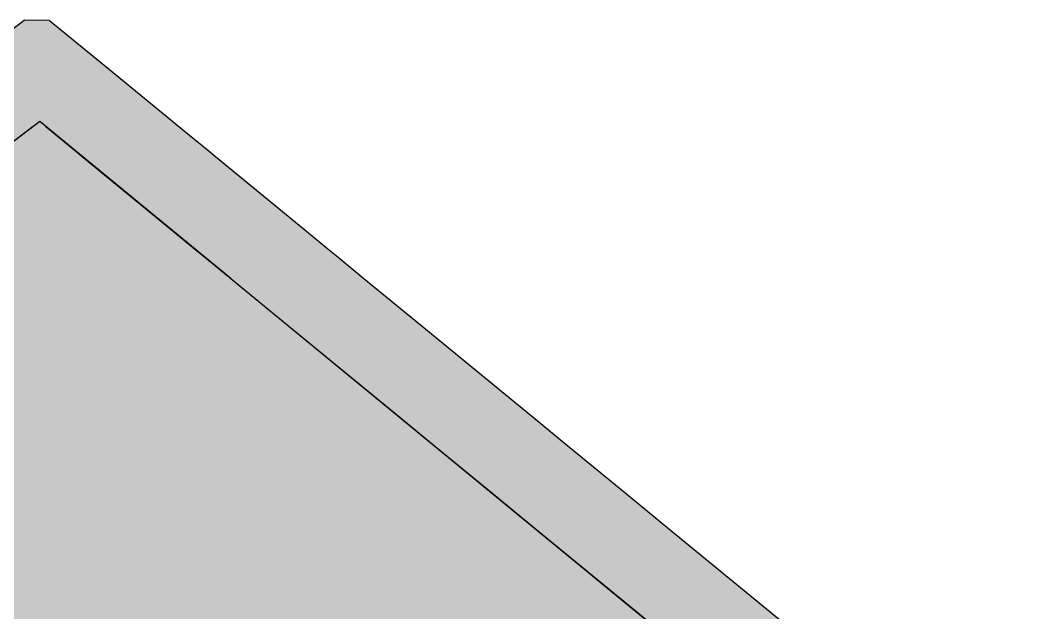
# Model space of a CAD drawing. Extents: x 57 to 405, y 53 to 275.
# Drawn here: x 104.433 to 108.352, y 168.887 to 171.185 of the extents above; entities that cross this region are included whole.
import ezdxf

# ---------------------------------------------------------------- set-up
doc = ezdxf.new("R2010")
doc.units = 0
doc.layers.get('0').update_dxf_attribs({"linetype": 'CONTINUOUS'})
doc.layers.add('印刷部分', color=160, linetype='CONTINUOUS')

# ---------------------------------------------------------------- blocks, each defined once
blk = doc.blocks.new('*U92')
at = {"color": 7, "linetype": 'CONTINUOUS'}
for p, q in [((104.5085, 170.7918), (103.7148, 170.1834)), ((105.2492, 170.1834), (104.5085, 170.7918)), ((105.2492, 170.1834), (108.3519, 167.6347))]:
    blk.add_line(p, q, dxfattribs=at)
for points in [[(104.5085, 170.7918), (103.7148, 170.1834), (105.2492, 170.1834)], [(103.7148, 170.1834), (105.047, 167.6347), (108.3519, 167.6347)]]:
    blk.add_solid(points, dxfattribs=at)
at = {"color": 7, "linetype": 'CONTINUOUS', "extrusion": (0, 0, -1)}
blk.add_solid([(-103.7148, 170.1834), (-105.2492, 170.1834), (-108.3519, 167.6347)], dxfattribs=at)
blk = doc.blocks.new('*U26')
at = {"layer": '印刷部分', "color": 7, "linetype": 'CONTINUOUS'}
for p, q in [((-11.5408, 6.5789), (-11.7891, 6.3885)), ((-11.5401, 6.5794), (-11.5408, 6.5789)), ((-11.4417, 6.5789), (-11.5401, 6.5794)), ((-11.4417, 6.5789), (-11.2098, 6.3885)), ((-11.2098, 6.3885), (-10.9638, 6.1865)), ((-11.5053, 6.1671), (-11.6303, 6.0712)), ((-11.4562, 6.1671), (-11.3396, 6.0712)), ((-10.9638, 6.1865), (-10.9401, 6.1671)), ((-10.9401, 6.1671), (-10.8234, 6.0712)), ((-11.3396, 6.0712), (-11.3148, 6.0509)), ((-11.3148, 6.0509), (-10.9542, 5.7547)), ((-10.8234, 6.0712), (-10.7986, 6.0509)), ((-10.7986, 6.0509), (-10.4378, 5.7547)), ((-10.9542, 5.7547), (-10.8794, 5.6932)), ((-10.4378, 5.7547), (-10.363, 5.6932)), ((-10.8794, 5.6932), (-10.8473, 5.6668)), ((-10.363, 5.6932), (-10.3308, 5.6668)), ((-10.8473, 5.6668), (-10.7393, 5.5781)), ((-10.3308, 5.6668), (-10.2228, 5.5781)), ((-10.7393, 5.5781), (-10.5136, 5.3928)), ((-10.2228, 5.5781), (-9.997, 5.3928)), ((-10.5136, 5.3928), (-10.0757, 5.033)), ((-9.997, 5.3928), (-9.5589, 5.033)), ((-10.0757, 5.033), (-9.9188, 4.9042)), ((-9.5589, 5.033), (-9.4019, 4.9042)), ((-9.9188, 4.9042), (-9.9144, 4.9005)), ((-9.9144, 4.9005), (-9.8779, 4.8706)), ((-9.4019, 4.9042), (-9.3975, 4.9005)), ((-9.3975, 4.9005), (-9.3609, 4.8706)), ((-9.8779, 4.8706), (-9.722, 4.7425)), ((-9.3609, 4.8706), (-9.205, 4.7425)), ((-9.722, 4.7425), (-9.5582, 4.608)), ((-9.205, 4.7425), (-9.0411, 4.608)), ((-9.5582, 4.608), (-9.2288, 4.3374)), ((-9.0411, 4.608), (-8.7115, 4.3374)), ((-9.2288, 4.3374), (-9.0923, 4.2252)), ((-8.7115, 4.3374), (-8.575, 4.2252))]:
    blk.add_line(p, q, dxfattribs=at)
for points in [[(-11.5408, 6.5789), (-11.7891, 6.3885), (-11.2098, 6.3885)], [(-11.5401, 6.5794), (-11.5408, 6.5789), (-11.4417, 6.5789)], [(-11.7891, 6.3885), (-12.0526, 6.1865), (-10.9638, 6.1865)], [(-12.0526, 6.1865), (-12.078, 6.1671), (-11.5053, 6.1671)], [(-11.4799, 6.1865), (-11.4562, 6.1671), (-10.9401, 6.1671)], [(-11.4562, 6.1671), (-11.3396, 6.0712), (-10.8234, 6.0712)], [(-11.3396, 6.0712), (-11.3148, 6.0509), (-10.7986, 6.0509)], [(-11.3148, 6.0509), (-10.9542, 5.7547), (-10.4378, 5.7547)], [(-10.9542, 5.7547), (-10.8794, 5.6932), (-10.363, 5.6932)], [(-10.8794, 5.6932), (-10.8473, 5.6668), (-10.3308, 5.6668)], [(-10.8473, 5.6668), (-10.7393, 5.5781), (-10.2228, 5.5781)], [(-10.7393, 5.5781), (-10.5136, 5.3928), (-9.997, 5.3928)], [(-10.5136, 5.3928), (-10.0757, 5.033), (-9.5589, 5.033)], [(-10.0757, 5.033), (-9.9188, 4.9042), (-9.4019, 4.9042)], [(-9.9188, 4.9042), (-9.9144, 4.9005), (-9.3975, 4.9005)], [(-9.9144, 4.9005), (-9.8779, 4.8706), (-9.3609, 4.8706)], [(-9.8779, 4.8706), (-9.722, 4.7425), (-9.205, 4.7425)], [(-9.722, 4.7425), (-9.5582, 4.608), (-9.0411, 4.608)], [(-9.5582, 4.608), (-9.2288, 4.3374), (-8.7115, 4.3374)], [(-9.2288, 4.3374), (-9.0923, 4.2252), (-8.575, 4.2252)]]:
    blk.add_solid(points, dxfattribs=at)
at = {"layer": '印刷部分', "color": 7, "linetype": 'CONTINUOUS', "extrusion": (0, 0, -1)}
for points in [[(11.5408, 6.5789), (11.4417, 6.5789), (11.2098, 6.3885)], [(11.7891, 6.3885), (11.2098, 6.3885), (10.9638, 6.1865)], [(12.078, 6.1671), (11.5053, 6.1671), (11.6303, 6.0712)], [(12.0526, 6.1865), (11.4799, 6.1865), (11.5053, 6.1671)], [(11.4799, 6.1865), (10.9638, 6.1865), (10.9401, 6.1671)], [(11.4562, 6.1671), (10.9401, 6.1671), (10.8234, 6.0712)], [(11.3396, 6.0712), (10.8234, 6.0712), (10.7986, 6.0509)], [(11.3148, 6.0509), (10.7986, 6.0509), (10.4378, 5.7547)], [(10.9542, 5.7547), (10.4378, 5.7547), (10.363, 5.6932)], [(10.8794, 5.6932), (10.363, 5.6932), (10.3308, 5.6668)], [(10.8473, 5.6668), (10.3308, 5.6668), (10.2228, 5.5781)], [(10.7393, 5.5781), (10.2228, 5.5781), (9.997, 5.3928)], [(10.5136, 5.3928), (9.997, 5.3928), (9.5589, 5.033)], [(10.0757, 5.033), (9.5589, 5.033), (9.4019, 4.9042)], [(9.9188, 4.9042), (9.4019, 4.9042), (9.3975, 4.9005)], [(9.9144, 4.9005), (9.3975, 4.9005), (9.3609, 4.8706)], [(9.8779, 4.8706), (9.3609, 4.8706), (9.205, 4.7425)], [(9.722, 4.7425), (9.205, 4.7425), (9.0411, 4.608)], [(9.5582, 4.608), (9.0411, 4.608), (8.7115, 4.3374)], [(9.2288, 4.3374), (8.7115, 4.3374), (8.575, 4.2252)]]:
    blk.add_solid(points, dxfattribs=at)
blk = doc.blocks.new('AI9-BLK11')
at = {"layer": '印刷部分', "color": 7, "linetype": 'CONTINUOUS'}
blk.add_blockref('*U26', (0, 0), dxfattribs=at)

msp = doc.modelspace()

# ---------------------------------------------------------------- block references
at = {"color": 7, "linetype": 'CONTINUOUS'}
for name, p in [('AI9-BLK11', (115.9885, 164.6053)), ('*U92', (0, 0))]:
    msp.add_blockref(name, p, dxfattribs=at)

doc.saveas('drawing.dxf')
